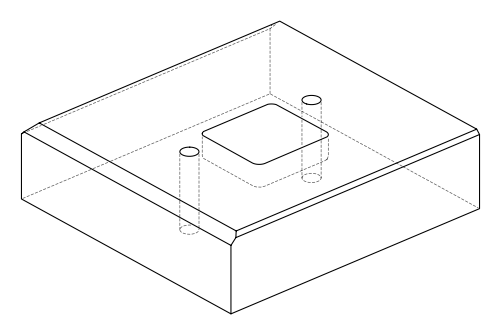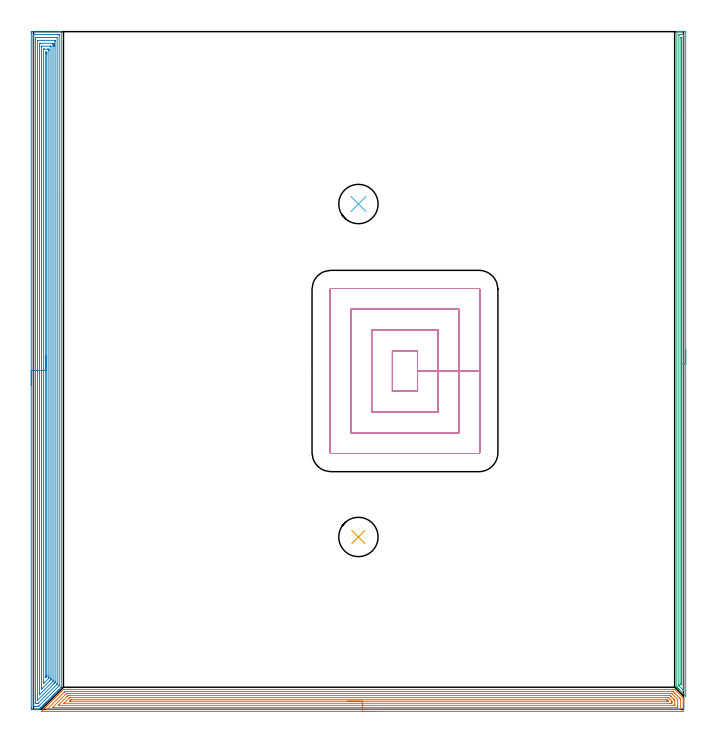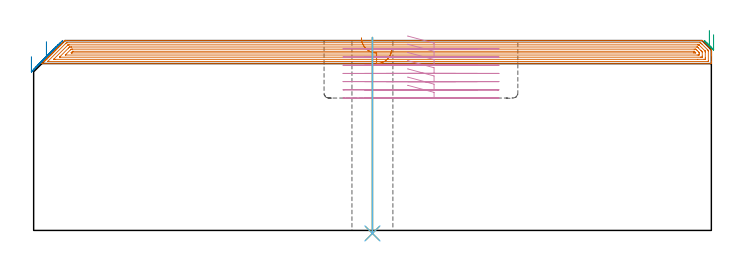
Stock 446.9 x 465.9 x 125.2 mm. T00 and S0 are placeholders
(PLAN: 6 operations, 2 tool changes, 79 min)
(1 AREA_MILL | FG_CHAMFER_SURFACE | UGT0205_001 | 21.01 min | 51479 mm3)
(2 AREA_MILL_1 | FG_CHAMFER_SURFACE_1 | UGT0205_001 | 29.71 min | 97209 mm3)
(3 AREA_MILL_2 | FG_CHAMFER_SURFACE_2 | UGT0205_001 | 11.05 min | 8415 mm3)
(4 MILL_RECTANGULAR_POCKET | POCKET_RECTANGULAR_STRAIGHT | NXT0201_007 | Follow Part, ap 6.25, ae 75% | 16.19 min | 663636 mm3)
(5 INDEXABLE_INSERT_DRILL_THROUGH_HOLE_FROM_SOLID | STEP1HOLE | NXT0302_025 | 0.52 min | 71582 mm3)
(6 INDEXABLE_INSERT_DRILL_THROUGH_HOLE_FROM_SOLID_1 | STEP1HOLE_1 | NXT0302_025 | 0.52 min | 71624 mm3)
(TOOL UGT0205_001 | Chamfer Mill 20 x 3 x 45 deg. | D20 FL50 Z2)
(TOOL NXT0201_007 | ENDMILL 25mm [R216.25-25050GCK54P 1620] | D25 R3 FL54 Z5)
(TOOL NXT0302_025 | Index. Insert Drill 27mm [880-D2700L32-05] | D27 PA176 FL135 Z2)
(OP 1 AREA_MILL)
G17 G21 G94 G90
T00 M6
G54
G17 G0 G90 X236.15 Y-1.5 S1061 M3
G43 Z135.2 H0
Z120.
G94 G1 X236.112 Z119.128 F250.
X235.998 Z118.263
X235.809 Z117.412
X235.547 Z116.58
X235.213 Z115.774
X234.81 Z115.
X234.341 Z114.264
X233.81 Z113.572
X233.221 Z112.929
X232.578 Z112.339
X231.886 Z111.808
X231.15 Z111.34
X230.376 Z110.937
X229.57 Z110.603
X228.738 Z110.341
X227.886 Z110.152
X227.022 Z110.038
X226.15 Z110.
X5.567 Y-1.499 Z110.001
X5.533 Y-1.498
X5.417 Y-1.492 Z110.006
X5.473 Y-1.43 Z110.068
X5.567 Y-1.332 Z110.166
X6.588 Y-0.312 Z111.188
X6.798 Y-0.101 Z111.397
X6.907 Y0.009 Z111.505
X7.241 Y0.342 Z111.841
X7.46 Y0.56 Z112.06
X7.684 Y0.785 Z112.283
X7.8 Y0.902 Z112.398
X8.157 Y1.257 Z112.757
X8.332 Y1.432 Z112.932
X8.57 Y1.671 Z113.169
X8.693 Y1.795 Z113.291
X9.072 Y2.172 Z113.672
X9.204 Y2.304 Z113.804
X9.749 Y2.852 Z114.347
X10.032 Y3.132 Z114.632
X10.047 Y3.147 Z114.647
X10.635 Y3.738 Z115.233
X10.925 Y4.026 Z115.526
X11.521 Y4.624 Z116.119
X11.819 Y4.919 Z116.419
X12.407 Y5.509 Z117.005
X12.733 Y5.833 Z117.333
X13.293 Y6.395 Z117.891
X13.649 Y6.749 Z118.249
X14.179 Y7.281 Z118.777
X14.771 Y7.872 Z119.371
X14.944 Y8.046 Z119.543
X15.065 Y8.167 Z119.664
X15.657 Y8.758 Z120.257
X15.837 Y8.939 Z120.436
X15.951 Y9.053 Z120.55
X16.543 Y9.643 Z121.143
X16.73 Y9.831 Z121.329
X16.837 Y9.939 Z121.436
X17.429 Y10.529 Z122.029
X18.019 Y11.12 Z122.618
X18.315 Y11.415 Z122.915
X18.963 Y12.063 Z123.562
X19.856 Y12.956 Z124.455
X20.056 Y13.156 Z124.656
X20.53 Y13.63 Z125.13
X20.605 Y13.699 Z125.184
X21.196 Y13.7 Z125.2
X440.035
X440.795 Y13.695 Z125.191
X440.866 Y13.635 Z125.134
X446.838 Y7.662 Z119.16
X446.89 Y7.6 Z119.096
X446.9 Y7.54 Z119.038
Y7.429 Z118.928
Y6.764 Z118.263
Y6.1 Z117.595
Y4.882 Z116.379
Y4.328 Z115.823
Y3.719 Z115.215
Y-0.378 Z111.119
X446.896 Y-0.987 Z110.51
X446.892 Y-1.492 Z110.006
X446.798 Y-1.495 Z110.003
X446.286 Y-1.5 Z110.
X226.15
Y-0.086 Z111.414
X9.571
X9.384 Y-0.084 Z111.416
X9.292 Y-0.082 Z111.418
X9.279 Y-0.08 Z111.42
X9.278 Y-0.078 Z111.422
X9.289 Y-0.064 Z111.436
X9.321 Y-0.03 Z111.47
X9.417 Y0.067 Z111.567
X20.979 Y11.629 Z123.129
X21.196 Y11.844 Z123.344
X21.43 Y12.068 Z123.568
X21.655 Y12.279 Z123.779
X22.089 Y12.285 Z123.785
X22.104 Y12.286 Z123.786
X439.142
X439.596 Y12.283 Z123.783
X439.705 Y12.281 Z123.781
X439.755 Y12.279 Z123.779
X439.825 Y12.214 Z123.714
X440.035 Y12.013 Z123.513
X440.635 Y11.415 Z122.915
X440.928 Y11.123 Z122.623
X444.179 Y7.872 Z119.372
X444.5 Y7.55 Z119.05
X444.781 Y7.266 Z118.766
X444.849 Y7.194 Z118.694
X444.88 Y7.159 Z118.659
X444.89 Y7.117 Z118.617
X444.893 Y6.986 Z118.486
X444.899 Y6.59 Z118.09
X444.9 Y0.388 Z111.888
X444.896 Y-0.008 Z111.492
X444.892 Y-0.061 Z111.439
X444.888 Y-0.08 Z111.42
X444.882 Y-0.081 Z111.419
X444.829 Y-0.084 Z111.416
X444.72 Y-0.085 Z111.415
X444.5 Y-0.086 Z111.414
X226.15
Y1.328 Z112.828
X14.051 Y1.329 Z112.829
X13.502 Y1.33 Z112.83
X13.183 Y1.333 Z112.833
X13.158 Y1.335 Z112.835
X13.15 Y1.341 Z112.841
X13.152 Y1.347 Z112.847
X13.158 Y1.358 Z112.858
X22.209 Y10.41 Z121.91
X22.331 Y10.529 Z122.029
X22.659 Y10.849 Z122.349
X22.684 Y10.865 Z122.365
X22.723 Y10.867 Z122.367
X22.809 Y10.87 Z122.37
X22.982 Y10.871 Z122.371
X23.53
X437.904
X438.249 Y10.87 Z122.37
X438.594 Y10.867 Z122.367
X438.691 Y10.864 Z122.364
X438.733 Y10.856 Z122.356
X438.759 Y10.833 Z122.333
X438.865 Y10.732 Z122.232
X439.071 Y10.529 Z122.029
X439.142 Y10.459 Z121.959
X442.714 Y6.887 Z118.387
X442.811 Y6.787 Z118.287
X442.857 Y6.736 Z118.236
X442.878 Y6.712 Z118.212
X442.89 Y6.653 Z118.153
X442.897 Y6.284 Z117.784
X442.899 Y6.1 Z117.6
X442.9 Y2.372 Z113.872
X442.896 Y1.671 Z113.171
X442.893 Y1.494 Z112.994
X442.877 Y1.335 Z112.835
X442.714 Y1.333 Z112.833
X442.165 Y1.329 Z112.829
X437.912 Y1.328 Z112.828
X226.15
Y2.743 Z114.243
X17.623
X17.434 Y2.745 Z114.245
X17.103 Y2.75 Z114.25
X17.017 Y2.757 Z114.257
X17.074 Y2.819 Z114.319
X17.147 Y2.897 Z114.397
X17.213 Y2.964 Z114.464
X17.402 Y3.154 Z114.654
X22.994 Y8.745 Z120.245
X23.44 Y9.188 Z120.688
X23.588 Y9.333 Z120.833
X23.705 Y9.444 Z120.944
X23.875 Y9.45 Z120.95
X24.066 Y9.454 Z120.954
X24.768 Y9.457 Z120.957
X24.955
X437.356
X437.545 Y9.456 Z120.956
X437.631 Y9.453 Z120.953
X437.672 Y9.45 Z120.95
X437.703 Y9.436 Z120.936
X437.793 Y9.35 Z120.85
X438.1 Y9.05 Z120.55
X438.249 Y8.903 Z120.403
X440.035 Y7.117 Z118.617
X440.165 Y6.986 Z118.486
X440.293 Y6.856 Z118.356
X440.538 Y6.601 Z118.101
X440.89 Y6.233 Z117.733
X440.899 Y6.129 Z117.629
X440.9 Y3.442 Z114.942
X440.896 Y3.013 Z114.513
X440.892 Y2.799 Z114.299
X440.89 Y2.752 Z114.252
X440.84 Y2.749 Z114.249
X440.737 Y2.746 Z114.246
X440.035 Y2.743 Z114.243
X439.847
X226.15
Y4.157 Z115.657
X21.196
X21.023 Y4.158 Z115.658
X20.908 Y4.161 Z115.661
X20.881 Y4.163 Z115.663
X20.896 Y4.186 Z115.686
X20.946 Y4.243 Z115.743
X21.027 Y4.328 Z115.828
X24.224 Y7.525 Z119.025
X24.576 Y7.872 Z119.372
X24.674 Y7.964 Z119.464
X24.768 Y8.036 Z119.536
X25.489 Y8.042 Z119.542
X25.661 Y8.043 Z119.543
X435.57
X436.291 Y8.042 Z119.542
X436.463 Y8.04 Z119.54
X436.631 Y8.036 Z119.536
X436.818 Y7.872 Z119.372
X437.356 Y7.345 Z118.845
X437.716 Y6.986 Z118.486
X438.249 Y6.451 Z117.951
X438.59 Y6.1 Z117.6
X438.89 Y5.775 Z117.275
X438.898 Y5.456 Z116.956
X438.899 Y5.214 Z116.714
Y4.569 Z116.069
X438.895 Y4.328 Z115.828
X438.89 Y4.174 Z115.674
X438.594 Y4.163 Z115.663
X438.42 Y4.158 Z115.658
X438.249 Y4.157 Z115.657
X437.529
X226.15
Y5.571 Z117.071
X25.661
X25.3 Y5.572 Z117.072
X24.826 Y5.577 Z117.077
X24.768 Y5.578 Z117.078
X24.763 Y5.604 Z117.104
X24.768 Y5.616 Z117.116
X25.009 Y5.861 Z117.361
X25.248 Y6.1 Z117.6
X25.453 Y6.306 Z117.806
X25.661 Y6.512 Z118.012
X25.761 Y6.605 Z118.105
X25.78 Y6.62 Z118.12
X25.797 Y6.623 Z118.123
X25.841 Y6.626 Z118.126
X26.021 Y6.628 Z118.128
X435.037 Y6.629 Z118.129
X435.57 Y6.626 Z118.126
X435.604 Y6.624 Z118.124
X435.619 Y6.621 Z118.121
X435.638 Y6.606 Z118.106
X435.714 Y6.535 Z118.035
X435.862 Y6.39 Z117.89
X436.151 Y6.1 Z117.6
X436.463 Y5.783 Z117.283
X436.654 Y5.578 Z117.078
X436.463 Y5.575 Z117.075
X436.101 Y5.572 Z117.072
X435.57 Y5.571 Z117.071
X435.21
X226.15
X225.278 Z117.109
X224.413 Z117.223
X223.562 Z117.412
X222.73 Z117.674
X221.924 Z118.008
X221.15 Z118.411
X220.414 Z118.88
X219.722 Z119.411
X219.079 Z120.
X218.49 Z120.643
X217.958 Z121.335
X217.49 Z122.071
X217.087 Z122.845
X216.753 Z123.651
X216.491 Z124.483
X216.302 Z125.335
X216.188 Z126.199
X216.15 Z127.071
G0 Z135.2
M5
M2
(OP 2 AREA_MILL_1)
G17 G21 G94 G90
T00 M6
G54
G17 G0 G90 X-1.5 Y222.95 S1061 M3
G43 Z135.2 H0
Z114.6
G94 G1 Y222.988 Z113.728 F250.
Y223.102 Z112.864
Y223.291 Z112.012
Y223.553 Z111.18
Y223.887 Z110.374
Y224.29 Z109.6
Y224.759 Z108.864
Y225.29 Z108.172
Y225.879 Z107.529
Y226.522 Z106.94
Y227.214 Z106.408
Y227.95 Z105.94
Y228.724 Z105.537
Y229.53 Z105.203
Y230.362 Z104.941
Y231.214 Z104.752
Y232.078 Z104.638
Y232.95 Z104.6
Y464.926
X-1.499 Y465.279 Z104.601
X-1.494 Y465.814 Z104.603
X-1.492 Y465.892 Z104.606
X-0.963 Y465.9 Z105.134
X15.284 Z121.379
X17.676 Z123.771
X18.368 Z124.468
X18.681 Z124.781
X19.065 Y465.893 Z125.156
X19.097 Y465.89 Z125.188
X19.1 Y465.725 Z125.2
Y15.812
Y15.196 Z125.185
X19.019 Y15.118 Z125.117
X19.007 Y15.106 Z125.105
X17.478 Y13.578 Z123.578
X16.196 Y12.296 Z122.295
X14.798 Y10.897 Z120.897
X13.904 Y10.004 Z120.003
X13.011 Y9.11 Z119.11
X12.117 Y8.217 Z118.216
X11.223 Y7.323 Z117.322
X10.18 Y6.279 Z116.279
X9.304 Y5.404 Z115.403
X9.096 Y5.194 Z115.193
X8.99 Y5.089 Z115.088
X8.428 Y4.528 Z114.527
X8.208 Y4.307 Z114.305
X8.097 Y4.195 Z114.194
X7.553 Y3.652 Z113.652
X7.321 Y3.419 Z113.418
X7.203 Y3.302 Z113.301
X6.677 Y2.777 Z112.776
X6.433 Y2.531 Z112.53
X6.31 Y2.408 Z112.407
X5.802 Y1.901 Z111.901
X5.546 Y1.644 Z111.642
X5.416 Y1.515 Z111.513
X4.926 Y1.026 Z111.025
X4.658 Y0.756 Z110.754
X4.523 Y0.621 Z110.62
X4.074 Y0.174 Z110.173
X3.918 Y0.024 Z110.017
X3.902 Y0.01 Z110.001
X3.572 Y0. Z109.672
X3.28 Z109.379
X2.587 Z108.682
X1.353 Z107.45
X0.812 Z106.906
X0.195 Z106.29
X-0.963 Y0.001 Z105.133
X-1.183 Y0.003 Z104.913
X-1.491 Y0.008 Z104.605
X-1.494 Y0.087 Z104.603
X-1.499 Y0.621 Z104.601
X-1.5 Y1.162 Z104.6
Y232.95
X-0.086 Z106.014
Y463.502
X-0.076 Y463.89 Z106.024
X0.408 Y463.898 Z106.508
X0.812 Y463.899 Z106.912
X1.294 Y463.9 Z107.394
X16.788 Y463.899 Z122.888
X17.272 Y463.898 Z123.372
X17.676 Y463.89 Z123.776
X17.685 Y463.492 Z123.785
X17.686 Y463.482 Z123.786
Y16.695
X17.676 Y16.237 Z123.776
X17.467 Y16.022 Z123.567
X17.262 Y15.812 Z123.362
X3.859 Y2.408 Z109.959
X3.665 Y2.217 Z109.765
X3.475 Y2.035 Z109.575
X3.443 Y2.01 Z109.543
X3.414 Y2.005 Z109.514
X3.354 Y2.002 Z109.454
X3.234 Y2. Z109.334
X2.993 Z109.093
X1.218 Z107.318
X0.812 Y2.001 Z106.912
X0.328 Y2.002 Z106.428
X-0.076 Y2.01 Z106.024
X-0.085 Y2.408 Z106.015
X-0.086 Y2.418 Z106.014
Y232.95
X1.328 Z107.428
X1.329 Y460.811 Z107.429
X1.33 Y461.183 Z107.43
X1.333 Y461.705 Z107.433
X1.335 Y461.882 Z107.435
X1.511 Y461.894 Z107.611
X1.7 Y461.897 Z107.8
X2.393 Y461.9 Z108.493
X2.587 Z108.687
X15.9 Y461.899 Z122.
X16.094 Y461.897 Z122.194
X16.224 Y461.893 Z122.324
X16.265 Y461.89 Z122.365
X16.267 Y461.873 Z122.367
X16.269 Y461.829 Z122.369
X16.271 Y461.705 Z122.371
Y17.599
X16.269 Y17.412 Z122.369
X16.267 Y17.319 Z122.367
X16.265 Y17.277 Z122.365
X16.243 Y17.254 Z122.343
X15.9 Y16.901 Z122.
X3.195 Y4.195 Z109.295
X3.071 Y4.078 Z109.171
X3.026 Y4.037 Z109.126
X2.974 Y4.01 Z109.074
X2.779 Y4.003 Z108.879
X1.7 Y4.001 Z107.8
X1.505 Y4.003 Z107.605
X1.376 Y4.007 Z107.476
X1.335 Y4.01 Z107.435
X1.333 Y4.027 Z107.433
X1.331 Y4.071 Z107.431
X1.329 Y4.195 Z107.429
X1.328 Y232.95 Z107.428
X2.743 Z108.843
Y459.024
X2.745 Y459.758 Z108.845
X2.748 Y459.865 Z108.848
X2.749 Y459.888 Z108.849
X2.768 Y459.891 Z108.868
X2.822 Y459.895 Z108.922
X3.04 Y459.899 Z109.14
X3.475 Y459.9 Z109.575
X6.137 Z112.237
X14.566 Y459.899 Z120.666
X14.777 Y459.896 Z120.877
X14.83 Y459.893 Z120.93
X14.85 Y459.89 Z120.95
X14.852 Y459.874 Z120.952
X14.854 Y459.803 Z120.954
X14.857 Y459.181 Z120.957
Y459.024
Y19.386
X14.856 Y18.651 Z120.956
X14.854 Y18.493 Z120.954
X14.85 Y18.314 Z120.95
X14.734 Y18.191 Z120.834
X14.581 Y18.034 Z120.681
X14.151 Y17.599 Z120.251
X2.928 Y6.378 Z109.028
X2.841 Y6.294 Z108.941
X2.762 Y6.223 Z108.862
X2.749 Y6.213 Z108.849
X2.747 Y6.244 Z108.847
X2.745 Y6.31 Z108.845
X2.743 Y6.719 Z108.843
Y6.876
Y232.95
X4.157 Z110.257
X4.158 Y457.65 Z110.258
X4.16 Y457.788 Z110.26
X4.164 Y457.889 Z110.264
X4.198 Y457.893 Z110.298
X4.362 Y457.898 Z110.462
X4.591 Y457.9 Z110.691
X13.39 Y457.899 Z119.49
X13.422 Y457.895 Z119.522
X13.433 Y457.891 Z119.533
X13.436 Y457.856 Z119.536
X13.442 Y457.443 Z119.542
X13.443 Y457.237 Z119.543
Y457.03
X13.442 Y20.074 Z119.542
X13.436 Y19.386 Z119.536
X13.431 Y19.341 Z119.531
X13.402 Y19.306 Z119.502
X13.362 Y19.261 Z119.462
X4.362 Y10.26 Z110.462
X4.267 Y10.167 Z110.367
X4.204 Y10.108 Z110.304
X4.163 Y10.074 Z110.263
X4.161 Y10.107 Z110.261
X4.158 Y10.244 Z110.258
X4.157 Y11.344 Z110.257
Y232.95
X5.571 Z111.671
Y455.45
X5.573 Y455.735 Z111.673
X5.576 Y455.876 Z111.676
X5.577 Y455.887 Z111.677
X5.588 Y455.891 Z111.688
X5.626 Y455.896 Z111.726
X5.691 Y455.899 Z111.791
X11.463 Y455.9 Z117.563
X11.904 Y455.899 Z118.004
X12.013 Y455.893 Z118.113
X12.021 Y455.89 Z118.121
X12.024 Y455.881 Z118.124
X12.027 Y455.846 Z118.127
X12.028 Y455.774 Z118.128
X12.029 Y21.497 Z118.129
X12.028 Y21.173 Z118.128
X12.025 Y20.607 Z118.125
X12.022 Y20.443 Z118.122
X12.01 Y20.369 Z118.11
X11.928 Y20.28 Z118.028
X11.696 Y20.045 Z117.796
X11.463 Y19.81 Z117.563
X5.676 Y14.025 Z111.776
X5.642 Y13.994 Z111.742
X5.629 Y13.986 Z111.729
X5.578 Y13.961 Z111.678
X5.576 Y14.025 Z111.676
X5.574 Y14.152 Z111.674
X5.571 Y14.594 Z111.671
Y14.918
Y232.95
X6.985 Z113.085
X6.986 Y453.702 Z113.086
X6.987 Y453.742 Z113.087
X6.992 Y453.821 Z113.092
X7.001 Y453.89 Z113.101
X7.025 Y453.892 Z113.125
X7.677 Y453.899 Z113.777
X9.688 Z115.788
X10.343 Y453.896 Z116.443
X10.575 Y453.89 Z116.675
X10.608 Y453.662 Z116.708
X10.611 Y453.626 Z116.711
X10.615 Y452.769 Z116.715
Y452.729
Y22.96
X10.613 Y22.067 Z116.713
X10.612 Y22.03 Z116.712
X10.575 Y21.384 Z116.675
X10.473 Y21.276 Z116.573
X10.375 Y21.173 Z116.475
X7.695 Y18.493 Z113.795
X7.356 Y18.159 Z113.456
X7.025 Y17.834 Z113.125
X6.988 Y18.493 Z113.088
X6.987 Y18.531 Z113.087
X6.985 Y19.386 Z113.085
Y232.95
X8.4 Z114.5
Y450.982
X8.402 Y451.383 Z114.502
X8.407 Y451.875 Z114.507
X8.777 Y451.899 Z114.877
X8.8 Y451.898 Z114.9
X9.193 Y451.875 Z115.293
X9.198 Y451.475 Z115.298
X9.2 Y450.982 Z115.3
Y450.579
Y23.451
X9.198 Y22.96 Z115.298
X9.194 Y22.564 Z115.294
X9.187 Y22.445 Z115.287
X8.8 Y22.047 Z114.9
X8.407 Y21.682 Z114.507
X8.403 Y22.067 Z114.503
X8.4 Y22.469 Z114.5
Y232.95
Y233.822 Z114.538
Y234.687 Z114.651
Y235.538 Z114.84
Y236.37 Z115.103
Y237.176 Z115.436
Y237.95 Z115.839
Y238.686 Z116.308
Y239.378 Z116.839
Y240.021 Z117.428
Y240.61 Z118.072
Y241.142 Z118.764
Y241.61 Z119.5
Y242.013 Z120.273
Y242.347 Z121.079
Y242.609 Z121.911
Y242.798 Z122.763
Y242.912 Z123.628
Y242.95 Z124.5
G0 Z135.2
M5
M2
(OP 3 AREA_MILL_2)
G17 G21 G94 G90
T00 M6
G54
G17 G0 G90 X448.4 Y247.5 S1061 M3
G43 Z135.2 H0
Z129.1
G94 G1 Y247.462 Z128.228 F250.
Y247.348 Z127.363
Y247.159 Z126.512
Y246.897 Z125.68
Y246.563 Z124.874
Y246.16 Z124.1
Y245.691 Z123.364
Y245.16 Z122.672
Y244.571 Z122.029
Y243.928 Z121.44
Y243.236 Z120.908
Y242.5 Z120.44
Y241.726 Z120.037
Y240.92 Z119.703
Y240.088 Z119.441
Y239.236 Z119.252
Y238.372 Z119.138
Y237.5 Z119.1
Y9.27
X448.393 Y9.119 Z119.106
X448.23 Y9.27 Z119.27
X448.214 Y9.286 Z119.286
X443.762 Y13.737 Z123.736
X443.592 Y13.905 Z123.902
X443.428 Y14.071 Z124.07
X443.316 Y14.183 Z124.182
X443.153 Y14.344 Z124.342
X442.996 Y14.503 Z124.502
X442.869 Y14.63 Z124.629
X442.714 Y14.784 Z124.781
X442.577 Y14.922 Z124.921
X442.423 Y15.077 Z125.075
X442.305 Y15.196 Z125.191
X442.3 Y15.97 Z125.2
Y465.73
X442.306 Y465.89 Z125.193
X442.615 Y465.9 Z124.884
X442.923 Z124.577
X443.592 Z123.902
X444.806 Z122.691
X445.35 Z122.144
X447.714 Z119.782
X447.986 Y465.897 Z119.51
X448.392 Y465.89 Z119.105
X448.396 Y465.7 Z119.102
X448.399 Y465.283 Z119.101
X448.4 Y237.5 Z119.1
X446.986 Z120.514
X446.985 Y13.414 Z120.515
X446.984 Y13.29 Z120.516
X446.98 Y13.035 Z120.52
X446.979 Y12.988 Z120.521
X446.946 Y13.014 Z120.554
X446.901 Y13.055 Z120.599
X446.66 Y13.29 Z120.84
X443.98 Y15.97 Z123.52
X443.814 Y16.14 Z123.686
X443.754 Y16.203 Z123.746
X443.722 Y16.239 Z123.778
X443.721 Y16.26 Z123.779
X443.718 Y16.355 Z123.782
X443.714 Y16.739 Z123.786
Y16.863
X443.715 Y463.372 Z123.785
X443.716 Y463.497 Z123.784
X443.721 Y463.872 Z123.779
X444.083 Y463.891 Z123.417
X444.471 Y463.897 Z123.029
X444.953 Y463.9 Z122.547
X445.35 Z122.15
X445.832 Z121.668
X446.711 Z120.789
X446.906 Y463.898 Z120.594
X446.937 Y463.895 Z120.563
X446.969 Y463.89 Z120.531
X446.979 Y463.881 Z120.521
X446.981 Y463.856 Z120.519
X446.985 Y463.621 Z120.515
X446.986 Y406.42 Z120.514
Y237.5
X445.572 Z121.928
X445.571 Y17.532 Z121.929
X445.566 Y16.863 Z121.934
Y16.855
X445.544 Y16.863 Z121.956
X445.35 Y17.054 Z122.15
X445.179 Y17.23 Z122.321
X445.138 Y17.273 Z122.362
X445.134 Y17.381 Z122.366
X445.131 Y17.531 Z122.369
X445.129 Y17.756 Z122.371
Y17.981
Y461.042
X445.13 Y461.71 Z122.37
X445.133 Y461.822 Z122.367
X445.135 Y461.876 Z122.365
X445.141 Y461.891 Z122.359
X445.168 Y461.895 Z122.332
X445.35 Y461.896 Z122.15
X445.536 Y461.892 Z121.964
X445.558 Y461.89 Z121.942
X445.565 Y461.881 Z121.935
X445.568 Y461.845 Z121.932
X445.57 Y461.785 Z121.93
X445.571 Y461.71 Z121.929
X445.572 Y461.485 Z121.928
Y237.5
Y236.628 Z121.966
Y235.763 Z122.08
Y234.912 Z122.269
Y234.08 Z122.531
Y233.274 Z122.865
Y232.5 Z123.268
Y231.764 Z123.737
Y231.072 Z124.268
Y230.429 Z124.857
Y229.84 Z125.501
Y229.308 Z126.193
Y228.84 Z126.928
Y228.437 Z127.702
Y228.103 Z128.508
Y227.841 Z129.34
Y227.652 Z130.192
Y227.538 Z131.057
Y227.5 Z131.928
G0 Z135.2
M5
M2
(OP 4 MILL_RECTANGULAR_POCKET)
G17 G21 G94 G90
T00 M6
G54
G17 G0 G90 X246.75 Y218.802 S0 M3
G43 Z135.2 H1
Z128.2
G94 G1 Y218.65 Z128.159 F250.
X264.05 Z123.524
Y232.6 Z119.786
Y246.55 F500.
X246.75
Y218.65
X264.05
Y232.6
X278.3
Y260.8
X232.5
Y204.4
X278.3
Y232.6
X292.55
Y275.05
X218.25
Y190.15
X292.55
Y232.6
X306.8
Y288.7
G3 X306.2 Y289.3 R0.6
G1 X204.6
G3 X204. Y288.7 R0.6
G1 Y176.5
G3 X204.6 Y175.9 R0.6
G1 X306.2
G3 X306.8 Y176.5 R0.6
G1 Y232.6
Y233.6
G0 X246.75 Y218.802 Z122.786
G1 Y218.65 Z122.745 F250.
X264.05 Z118.109
Y232.6 Z114.371
Y246.55 F500.
X246.75
Y218.65
X264.05
Y232.6
X278.3
Y260.8
X232.5
Y204.4
X278.3
Y232.6
X292.55
Y275.05
X218.25
Y190.15
X292.55
Y232.6
X306.8
Y288.7
G3 X306.2 Y289.3 R0.6
G1 X204.6
G3 X204. Y288.7 R0.6
G1 Y176.5
G3 X204.6 Y175.9 R0.6
G1 X306.2
G3 X306.8 Y176.5 R0.6
G1 Y232.6
Y233.6
G0 X246.75 Y218.802 Z117.371
G1 Y218.65 Z117.331 F250.
X264.05 Z112.695
Y232.6 Z108.957
Y246.55 F500.
X246.75
Y218.65
X264.05
Y232.6
X278.3
Y260.8
X232.5
Y204.4
X278.3
Y232.6
X292.55
Y275.05
X218.25
Y190.15
X292.55
Y232.6
X306.8
Y288.7
G3 X306.2 Y289.3 R0.6
G1 X204.6
G3 X204. Y288.7 R0.6
G1 Y176.5
G3 X204.6 Y175.9 R0.6
G1 X306.2
G3 X306.8 Y176.5 R0.6
G1 Y232.6
Y233.6
G0 X246.75 Y218.802 Z111.957
G1 Y218.65 Z111.916 F250.
X264.05 Z107.281
Y232.6 Z103.543
Y246.55 F500.
X246.75
Y218.65
X264.05
Y232.6
X278.3
Y260.8
X232.5
Y204.4
X278.3
Y232.6
X292.55
Y275.05
X218.25
Y190.15
X292.55
Y232.6
X306.8
Y288.7
G3 X306.2 Y289.3 R0.6
G1 X204.6
G3 X204. Y288.7 R0.6
G1 Y176.5
G3 X204.6 Y175.9 R0.6
G1 X306.2
G3 X306.8 Y176.5 R0.6
G1 Y232.6
Y233.6
G0 X246.75 Y218.802 Z106.543
G1 Y218.65 Z106.502 F250.
X264.05 Z101.866
Y232.6 Z98.129
Y246.55 F500.
X246.75
Y218.65
X264.05
Y232.6
X278.3
Y260.8
X232.5
Y204.4
X278.3
Y232.6
X292.55
Y275.05
X218.25
Y190.15
X292.55
Y232.6
X306.8
Y288.7
G3 X306.2 Y289.3 R0.6
G1 X204.6
G3 X204. Y288.7 R0.6
G1 Y176.5
G3 X204.6 Y175.9 R0.6
G1 X306.2
G3 X306.8 Y176.5 R0.6
G1 Y232.6
Y233.6
G0 X246.75 Y218.802 Z101.129
G1 Y218.65 Z101.088 F250.
X264.05 Z96.452
Y232.6 Z92.714
Y246.55 F500.
X246.75
Y218.65
X264.05
Y232.6
X278.3
Y260.8
X232.5
Y204.4
X278.3
Y232.6
X292.55
Y275.05
X218.25
Y190.15
X292.55
Y232.6
X306.8
Y288.7
G3 X306.2 Y289.3 R0.6
G1 X204.6
G3 X204. Y288.7 R0.6
G1 Y176.5
G3 X204.6 Y175.9 R0.6
G1 X306.2
G3 X306.8 Y176.5 R0.6
G1 Y232.6
Y233.6
G0 X246.75 Y218.802 Z95.714
G1 Y218.65 Z95.673 F250.
X264.05 Z91.038
Y232.6 Z87.3
Y246.55 F500.
X246.75
Y218.65
X264.05
Y232.6
X278.3
Y260.8
X232.5
Y204.4
X278.3
Y232.6
X292.55
Y275.05
X218.25
Y190.15
X292.55
Y232.6
X306.8
Y288.7
G3 X306.2 Y289.3 R0.6
G1 X204.6
G3 X204. Y288.7 R0.6
G1 Y176.5
G3 X204.6 Y175.9 R0.6
G1 X306.2
G3 X306.8 Y176.5 R0.6
G1 Y232.6
Y233.6
G0 Z135.2
M5
M2
(OP 5 INDEXABLE_INSERT_DRILL_THROUGH_HOLE_FROM_SOLID)
G17 G21 G94 G90
T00 M6
G54
G17 G0 G90 X223.4 Y118.5 S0 M3
G43 Z135.2 H1
G94 G81 G98 Z-1.971 F250. R127.2
G80
M5
M2
(OP 6 INDEXABLE_INSERT_DRILL_THROUGH_HOLE_FROM_SOLID_1)
G17 G21 G94 G90
T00 M6
G54
G17 G0 G90 X223.4 Y347.4 S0 M3
G43 Z135.2 H1
G94 G81 G98 Z-1.971 F250. R127.2
G80
M5
M2
